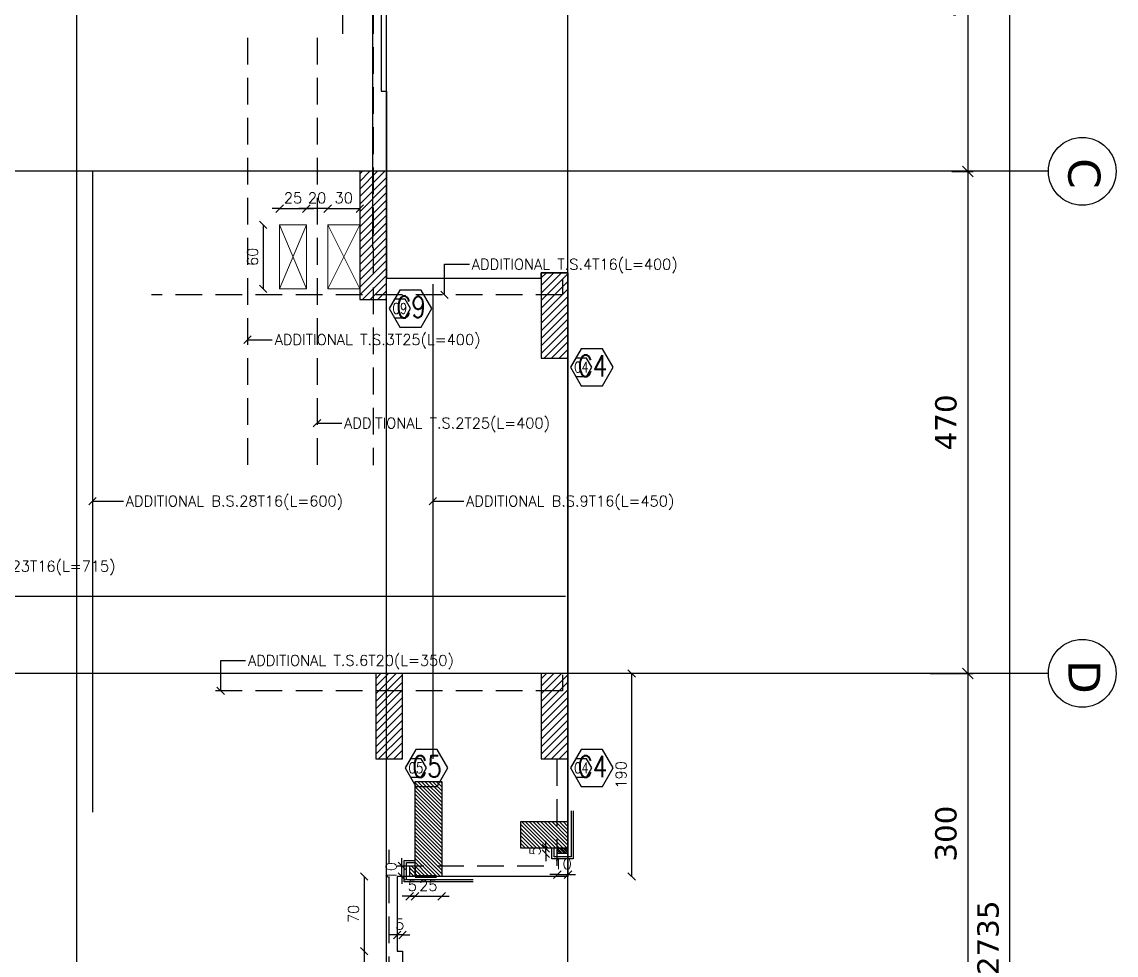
# Model space of a CAD drawing. Header units: inches. Extents: x -48 to 777, y -156 to 510.
# Drawn here: x 283.01 to 293.26, y 240.22 to 248.96 of the extents above; entities that cross this region are included whole.
import ezdxf
from ezdxf.enums import TextEntityAlignment as Align

# ---------------------------------------------------------------- set-up
doc = ezdxf.new("R2010")
doc.units = ezdxf.units.IN
doc.header["$MEASUREMENT"] = 0
doc.linetypes.add('HIDDEN', pattern=[0.375, 0.25, -0.125])
doc.layers.get('Defpoints').update_dxf_attribs({"lineweight": 5})
for name, color, linetype, lineweight in [('A-PILLARS', 1, 'Continuous', 60), ('C-STONE', 42, 'Continuous', 30), ('H-PILLARS', 61, 'Continuous', 5), ('str-shaft', 1, 'Continuous', 5)]:
    doc.layers.add(name, color=color, linetype=linetype, lineweight=lineweight)
for name, color, linetype in [('Str-Axes', 8, 'Continuous'), ('str-col-hatch', 8, 'Continuous'), ('str-COL-TAG-100', 1, 'Continuous'), ('str-COL-TAG-50', 7, 'Continuous'), ('str-columns', 3, 'Continuous'), ('str-slab-bottom-reinf.', 1, 'Continuous'), ('str-slab-top', 1, 'Continuous'), ('str-sunken-slabs', 5, 'Continuous')]:
    doc.layers.add(name, color=color, linetype=linetype)
doc.styles.add('ROMAN', font='ROMANS.SHX')
doc.styles.add('ROMAND', font='verdana.ttf')
doc.styles.add('ROMANS', font='romans__.ttf', dxfattribs={"height": 0.14})
doc.dimstyles.new('M-1.100', dxfattribs={"dimtxt": 0.2, "dimasz": 0.1, "dimexe": 0.05, "dimexo": 0.05, "dimgap": 0.1, "dimtad": 1, "dimlfac": 100, "dimrnd": 0.5, "dimzin": 9, "dimdsep": 46, "dimtxsty": 'ROMAND', "dimblk": 'OBLIQUE', "dimcen": 1, "dimdle": 0.05, "dimclrd": 256, "dimclre": 256, "dimclrt": 2, "dimadec": 0, "dimazin": 0, "dimtfac": 0.666667, "dimtmove": 2, "dimatfit": 3, "dimfxl": 0.04, "dimtolj": 1, "dimtzin": 5, "dimlwd": -1, "dimlwe": -1, "dimarcsym": 0})
doc.dimstyles.new('structure', dxfattribs={"dimtxt": 0.1, "dimasz": 0.07, "dimexe": 0.18, "dimexo": 1, "dimgap": 0.05, "dimtad": 1, "dimdec": 1, "dimlfac": 100, "dimrnd": 0.5, "dimdsep": 46, "dimtxsty": 'ROMAN', "dimblk1": 'OBLIQUE', "dimblk2": 'OBLIQUE', "dimsah": 1, "dimcen": 0.009, "dimse1": 1, "dimse2": 1, "dimclrd": 4, "dimclre": 9, "dimclrt": 1, "dimadec": 0, "dimazin": 0, "dimtfac": 0.066667, "dimtdec": 1, "dimtix": 1, "dimtmove": 2, "dimatfit": 3, "dimldrblk": 'OBLIQUE', "dimfxl": 0.18, "dimtolj": 1, "dimarcsym": 0})

# ---------------------------------------------------------------- blocks, each defined once
blk = doc.blocks.new('tags')
at = {"layer": 'str-COL-TAG-100', "color": 2}
blk.add_lwpolyline([(0.125, -0.262), (0.325, -0.262), (0.425, -0.088), (0.325, 0.085), (0.125, 0.085), (0.025, -0.088)], close=True, dxfattribs=at)
at = {"layer": 'str-COL-TAG-50', "color": 2}
blk.add_lwpolyline([(0.075, -0.175), (0.175, -0.175), (0.225, -0.088), (0.175, -0.002), (0.075, -0.002), (0.025, -0.088)], close=True, dxfattribs=at)
at = {"layer": 'str-COL-TAG-100', "color": 1, "style": 'ROMANS', "width": 0.699426}
blk.add_attdef('NUMBER', text='', height=0.2, dxfattribs=at).set_placement((0.092, -0.174), (0.368, -0.174), align=Align.FIT)
at = {"layer": 'str-COL-TAG-50', "color": 1, "style": 'ROMANS', "width": 0.697102}
blk.add_attdef('NUMBER', text='', height=0.1, dxfattribs=at).set_placement((0.056, -0.138), (0.194, -0.138), align=Align.FIT)
blk = doc.blocks.new('_Oblique')
at = {"color": 0, "linetype": 'ByBlock', "lineweight": -2}
blk.add_line((-0.5, -0.5), (0.5, 0.5), dxfattribs=at)
blk = doc.blocks.new('*D1801')
at = {"layer": 'Defpoints', "color": 0, "transparency": 16777216}
for p in [(291.674, 254.058), (292.267, 254.058), (291.001, 226.707)]:
    blk.add_point(p, dxfattribs=at)
at = {"layer": 'Str-Axes', "transparency": 16777216}
for p, q in [((292.267, 226.657), (292.267, 254.108)), ((291.724, 254.058), (292.317, 254.058)), ((291.051, 226.707), (292.317, 226.707))]:
    blk.add_line(p, q, dxfattribs=at)
at = {"layer": 'Str-Axes', "transparency": 16777216, "xscale": 0.1, "yscale": 0.1, "zscale": 0.1}
for p, rotation in [((292.267, 254.058), 90), ((292.267, 226.707), 270)]:
    blk.add_blockref('_Oblique', p, dxfattribs=dict(at, rotation=rotation))
at = {"layer": 'Str-Axes', "color": 2, "transparency": 16777216, "insert": (292.063, 240.383), "char_height": 0.2, "attachment_point": 5, "rotation": 90, "style": 'ROMAND'}
blk.add_mtext('\\A1;2735', dxfattribs=at)
blk = doc.blocks.new('*D1803')
at = {"layer": 'Defpoints', "color": 0, "transparency": 16777216}
for p in [(291.468, 242.858), (291.468, 239.857), (291.872, 239.857)]:
    blk.add_point(p, dxfattribs=at)
at = {"layer": 'Str-Axes', "transparency": 16777216}
for p, q in [((291.872, 242.908), (291.872, 239.807)), ((291.518, 242.858), (291.922, 242.858)), ((291.518, 239.857), (291.922, 239.857))]:
    blk.add_line(p, q, dxfattribs=at)
at = {"layer": 'Str-Axes', "transparency": 16777216, "xscale": 0.1, "yscale": 0.1, "zscale": 0.1}
for p, rotation in [((291.872, 242.858), 90), ((291.872, 239.857), 270)]:
    blk.add_blockref('_Oblique', p, dxfattribs=dict(at, rotation=rotation))
at = {"layer": 'Str-Axes', "color": 2, "transparency": 16777216, "insert": (291.668, 241.358), "char_height": 0.2, "attachment_point": 5, "rotation": 90, "style": 'ROMAND'}
blk.add_mtext('\\A1;300', dxfattribs=at)
blk = doc.blocks.new('*D1804')
at = {"layer": 'Defpoints', "color": 0, "transparency": 16777216}
for p in [(291.673, 247.558), (291.478, 242.858), (291.872, 242.858)]:
    blk.add_point(p, dxfattribs=at)
at = {"layer": 'Str-Axes', "transparency": 16777216}
for p, q in [((291.872, 247.608), (291.872, 242.808)), ((291.723, 247.558), (291.922, 247.558)), ((291.528, 242.858), (291.922, 242.858))]:
    blk.add_line(p, q, dxfattribs=at)
at = {"layer": 'Str-Axes', "transparency": 16777216, "xscale": 0.1, "yscale": 0.1, "zscale": 0.1}
for p, rotation in [((291.872, 247.558), 90), ((291.872, 242.858), 270)]:
    blk.add_blockref('_Oblique', p, dxfattribs=dict(at, rotation=rotation))
at = {"layer": 'Str-Axes', "color": 2, "transparency": 16777216, "insert": (291.668, 245.208), "char_height": 0.2, "attachment_point": 5, "rotation": 90, "style": 'ROMAND'}
blk.add_mtext('\\A1;470', dxfattribs=at)
blk = doc.blocks.new('*D1805')
at = {"layer": 'Defpoints', "color": 0, "transparency": 16777216}
for p in [(291.776, 250.958), (291.721, 247.558), (291.872, 247.558)]:
    blk.add_point(p, dxfattribs=at)
at = {"layer": 'Str-Axes', "transparency": 16777216}
for p, q in [((291.872, 251.008), (291.872, 247.508)), ((291.826, 250.958), (291.922, 250.958)), ((291.771, 247.558), (291.922, 247.558))]:
    blk.add_line(p, q, dxfattribs=at)
at = {"layer": 'Str-Axes', "transparency": 16777216, "xscale": 0.1, "yscale": 0.1, "zscale": 0.1}
for p, rotation in [((291.872, 250.958), 90), ((291.872, 247.558), 270)]:
    blk.add_blockref('_Oblique', p, dxfattribs=dict(at, rotation=rotation))
at = {"layer": 'Str-Axes', "color": 2, "transparency": 16777216, "insert": (291.668, 249.258), "char_height": 0.2, "attachment_point": 5, "rotation": 90, "style": 'ROMAND'}
blk.add_mtext('\\A1;340', dxfattribs=at)
blk = doc.blocks.new('*D1822')
at = {"layer": 'Defpoints', "color": 0, "transparency": 16777216}
for p in [(291.674, 254.058), (292.267, 254.058), (291.001, 226.707)]:
    blk.add_point(p, dxfattribs=at)
at = {"layer": 'Str-Axes', "transparency": 16777216}
for p, q in [((292.267, 226.657), (292.267, 254.108)), ((291.724, 254.058), (292.317, 254.058)), ((291.051, 226.707), (292.317, 226.707))]:
    blk.add_line(p, q, dxfattribs=at)
at = {"layer": 'Str-Axes', "transparency": 16777216, "xscale": 0.1, "yscale": 0.1, "zscale": 0.1}
for p, rotation in [((292.267, 254.058), 90), ((292.267, 226.707), 270)]:
    blk.add_blockref('_Oblique', p, dxfattribs=dict(at, rotation=rotation))
at = {"layer": 'Str-Axes', "color": 2, "transparency": 16777216, "insert": (292.063, 240.383), "char_height": 0.2, "attachment_point": 5, "rotation": 90, "style": 'ROMAND'}
blk.add_mtext('\\A1;2735', dxfattribs=at)
blk = doc.blocks.new('*D1818')
at = {"layer": 'Defpoints', "color": 0, "transparency": 16777216}
for p in [(291.468, 242.858), (291.468, 239.857), (291.872, 239.857)]:
    blk.add_point(p, dxfattribs=at)
at = {"layer": 'Str-Axes', "transparency": 16777216}
for p, q in [((291.872, 242.908), (291.872, 239.807)), ((291.518, 242.858), (291.922, 242.858)), ((291.518, 239.857), (291.922, 239.857))]:
    blk.add_line(p, q, dxfattribs=at)
at = {"layer": 'Str-Axes', "transparency": 16777216, "xscale": 0.1, "yscale": 0.1, "zscale": 0.1}
for p, rotation in [((291.872, 242.858), 90), ((291.872, 239.857), 270)]:
    blk.add_blockref('_Oblique', p, dxfattribs=dict(at, rotation=rotation))
at = {"layer": 'Str-Axes', "color": 2, "transparency": 16777216, "insert": (291.668, 241.358), "char_height": 0.2, "attachment_point": 5, "rotation": 90, "style": 'ROMAND'}
blk.add_mtext('\\A1;300', dxfattribs=at)
blk = doc.blocks.new('*D1819')
at = {"layer": 'Defpoints', "color": 0, "transparency": 16777216}
for p in [(291.673, 247.558), (291.478, 242.858), (291.872, 242.858)]:
    blk.add_point(p, dxfattribs=at)
at = {"layer": 'Str-Axes', "transparency": 16777216}
for p, q in [((291.872, 247.608), (291.872, 242.808)), ((291.723, 247.558), (291.922, 247.558)), ((291.528, 242.858), (291.922, 242.858))]:
    blk.add_line(p, q, dxfattribs=at)
at = {"layer": 'Str-Axes', "transparency": 16777216, "xscale": 0.1, "yscale": 0.1, "zscale": 0.1}
for p, rotation in [((291.872, 247.558), 90), ((291.872, 242.858), 270)]:
    blk.add_blockref('_Oblique', p, dxfattribs=dict(at, rotation=rotation))
at = {"layer": 'Str-Axes', "color": 2, "transparency": 16777216, "insert": (291.668, 245.208), "char_height": 0.2, "attachment_point": 5, "rotation": 90, "style": 'ROMAND'}
blk.add_mtext('\\A1;470', dxfattribs=at)
blk = doc.blocks.new('*D1823')
at = {"layer": 'Defpoints', "color": 0, "transparency": 16777216}
for p in [(291.776, 250.958), (291.721, 247.558), (291.872, 247.558)]:
    blk.add_point(p, dxfattribs=at)
at = {"layer": 'Str-Axes', "transparency": 16777216}
for p, q in [((291.872, 251.008), (291.872, 247.508)), ((291.826, 250.958), (291.922, 250.958)), ((291.771, 247.558), (291.922, 247.558))]:
    blk.add_line(p, q, dxfattribs=at)
at = {"layer": 'Str-Axes', "transparency": 16777216, "xscale": 0.1, "yscale": 0.1, "zscale": 0.1}
for p, rotation in [((291.872, 250.958), 90), ((291.872, 247.558), 270)]:
    blk.add_blockref('_Oblique', p, dxfattribs=dict(at, rotation=rotation))
at = {"layer": 'Str-Axes', "color": 2, "transparency": 16777216, "insert": (291.668, 249.258), "char_height": 0.2, "attachment_point": 5, "rotation": 90, "style": 'ROMAND'}
blk.add_mtext('\\A1;340', dxfattribs=at)
blk = doc.blocks.new('*D2072')
at = {"layer": 'Defpoints', "color": 0, "transparency": 16777216}
for p in [(287.919, 241.221), (288.027, 241.221), (288.027, 241.171)]:
    blk.add_point(p, dxfattribs=at)
at = {"layer": 'str-sunken-slabs', "color": 4, "lineweight": -2, "transparency": 16777216}
for p, q in [((287.919, 241.221), (287.919, 241.291)), ((287.919, 241.171), (287.919, 241.221)), ((287.919, 241.171), (287.919, 241.101))]:
    blk.add_line(p, q, dxfattribs=at)
at = {"layer": 'str-sunken-slabs', "color": 4, "lineweight": -2, "transparency": 16777216, "xscale": 0.07, "yscale": 0.07, "zscale": 0.07}
for p, rotation in [((287.919, 241.221), 270), ((287.919, 241.171), 90)]:
    blk.add_blockref('_Oblique', p, dxfattribs=dict(at, rotation=rotation))
at = {"layer": 'str-sunken-slabs', "color": 1, "transparency": 16777216, "insert": (287.819, 241.196), "char_height": 0.1, "attachment_point": 5, "rotation": 90, "style": 'ROMAN'}
blk.add_mtext('\\A1;5', dxfattribs=at)
blk = doc.blocks.new('*D2073')
at = {"layer": 'Defpoints', "color": 0, "transparency": 16777216}
for p in [(288.027, 241.171), (288.127, 241.171), (288.127, 240.974)]:
    blk.add_point(p, dxfattribs=at)
at = {"layer": 'str-sunken-slabs', "color": 4, "lineweight": -2, "transparency": 16777216}
for p, q in [((288.027, 240.974), (287.957, 240.974)), ((288.027, 240.974), (288.127, 240.974)), ((288.127, 240.974), (288.197, 240.974))]:
    blk.add_line(p, q, dxfattribs=at)
at = {"layer": 'str-sunken-slabs', "color": 4, "lineweight": -2, "transparency": 16777216, "xscale": 0.07, "yscale": 0.07, "zscale": 0.07}
blk.add_blockref('_Oblique', (288.027, 240.974), dxfattribs=at)
at = {"layer": 'str-sunken-slabs', "color": 4, "lineweight": -2, "transparency": 16777216, "xscale": 0.07, "yscale": 0.07, "zscale": 0.07, "rotation": 180}
blk.add_blockref('_Oblique', (288.127, 240.974), dxfattribs=at)
at = {"layer": 'str-sunken-slabs', "color": 1, "transparency": 16777216, "insert": (288.077, 241.074), "char_height": 0.1, "attachment_point": 5, "style": 'ROMAN'}
blk.add_mtext('\\A1;10', dxfattribs=at)
blk = doc.blocks.new('*D2074')
at = {"layer": 'Defpoints', "color": 0, "transparency": 16777216}
for p in [(286.644, 240.957), (286.694, 240.957), (286.694, 240.771)]:
    blk.add_point(p, dxfattribs=at)
at = {"layer": 'str-sunken-slabs', "color": 4, "lineweight": -2, "transparency": 16777216}
for p, q in [((286.644, 240.771), (286.574, 240.771)), ((286.644, 240.771), (286.694, 240.771)), ((286.694, 240.771), (286.764, 240.771))]:
    blk.add_line(p, q, dxfattribs=at)
at = {"layer": 'str-sunken-slabs', "color": 4, "lineweight": -2, "transparency": 16777216, "xscale": 0.07, "yscale": 0.07, "zscale": 0.07}
blk.add_blockref('_Oblique', (286.644, 240.771), dxfattribs=at)
at = {"layer": 'str-sunken-slabs', "color": 4, "lineweight": -2, "transparency": 16777216, "xscale": 0.07, "yscale": 0.07, "zscale": 0.07, "rotation": 180}
blk.add_blockref('_Oblique', (286.694, 240.771), dxfattribs=at)
at = {"layer": 'str-sunken-slabs', "color": 1, "transparency": 16777216, "insert": (286.669, 240.871), "char_height": 0.1, "attachment_point": 5, "style": 'ROMAN'}
blk.add_mtext('\\A1;5', dxfattribs=at)
blk = doc.blocks.new('*D2075')
at = {"layer": 'Defpoints', "color": 0, "transparency": 16777216}
for p in [(286.694, 240.957), (286.944, 240.957), (286.944, 240.771)]:
    blk.add_point(p, dxfattribs=at)
at = {"layer": 'str-sunken-slabs', "color": 4, "lineweight": -2, "transparency": 16777216}
for p, q in [((286.694, 240.771), (286.624, 240.771)), ((286.694, 240.771), (286.944, 240.771)), ((286.944, 240.771), (287.014, 240.771))]:
    blk.add_line(p, q, dxfattribs=at)
at = {"layer": 'str-sunken-slabs', "color": 4, "lineweight": -2, "transparency": 16777216, "xscale": 0.07, "yscale": 0.07, "zscale": 0.07}
blk.add_blockref('_Oblique', (286.694, 240.771), dxfattribs=at)
at = {"layer": 'str-sunken-slabs', "color": 4, "lineweight": -2, "transparency": 16777216, "xscale": 0.07, "yscale": 0.07, "zscale": 0.07, "rotation": 180}
blk.add_blockref('_Oblique', (286.944, 240.771), dxfattribs=at)
at = {"layer": 'str-sunken-slabs', "color": 1, "transparency": 16777216, "insert": (286.819, 240.871), "char_height": 0.1, "attachment_point": 5, "style": 'ROMAN'}
blk.add_mtext('\\A1;25', dxfattribs=at)
blk = doc.blocks.new('*D2076')
at = {"layer": 'Defpoints', "color": 0, "transparency": 16777216}
for p in [(286.571, 241.057), (286.644, 241.057), (286.644, 240.957)]:
    blk.add_point(p, dxfattribs=at)
at = {"layer": 'str-sunken-slabs', "color": 4, "lineweight": -2, "transparency": 16777216}
for p, q in [((286.571, 241.057), (286.571, 241.127)), ((286.571, 240.957), (286.571, 241.057)), ((286.571, 240.957), (286.571, 240.887))]:
    blk.add_line(p, q, dxfattribs=at)
at = {"layer": 'str-sunken-slabs', "color": 4, "lineweight": -2, "transparency": 16777216, "xscale": 0.07, "yscale": 0.07, "zscale": 0.07}
for p, rotation in [((286.571, 241.057), 270), ((286.571, 240.957), 90)]:
    blk.add_blockref('_Oblique', p, dxfattribs=dict(at, rotation=rotation))
at = {"layer": 'str-sunken-slabs', "color": 1, "transparency": 16777216, "insert": (286.471, 241.007), "char_height": 0.1, "attachment_point": 5, "rotation": 90, "style": 'ROMAN'}
blk.add_mtext('\\A1;10', dxfattribs=at)
blk = doc.blocks.new('*D2120')
at = {"layer": 'Defpoints', "color": 0, "transparency": 16777216}
for p in [(285.677, 247.209), (285.427, 247.058), (285.677, 247.058)]:
    blk.add_point(p, dxfattribs=at)
at = {"layer": 'str-shaft', "color": 4, "lineweight": -2, "transparency": 16777216}
for p, q in [((285.427, 247.209), (285.357, 247.209)), ((285.427, 247.209), (285.677, 247.209)), ((285.677, 247.209), (285.747, 247.209))]:
    blk.add_line(p, q, dxfattribs=at)
at = {"layer": 'str-shaft', "color": 4, "lineweight": -2, "transparency": 16777216, "xscale": 0.07, "yscale": 0.07, "zscale": 0.07}
blk.add_blockref('_Oblique', (285.427, 247.209), dxfattribs=at)
at = {"layer": 'str-shaft', "color": 4, "lineweight": -2, "transparency": 16777216, "xscale": 0.07, "yscale": 0.07, "zscale": 0.07, "rotation": 180}
blk.add_blockref('_Oblique', (285.677, 247.209), dxfattribs=at)
at = {"layer": 'str-shaft', "color": 1, "transparency": 16777216, "insert": (285.552, 247.309), "char_height": 0.1, "attachment_point": 5, "style": 'ROMAN'}
blk.add_mtext('\\A1;25', dxfattribs=at)
blk = doc.blocks.new('*D2121')
at = {"layer": 'Defpoints', "color": 0, "transparency": 16777216}
for p in [(285.677, 247.209), (285.677, 247.058), (285.877, 247.058)]:
    blk.add_point(p, dxfattribs=at)
at = {"layer": 'str-shaft', "color": 4, "lineweight": -2, "transparency": 16777216}
for p, q in [((285.677, 247.209), (285.607, 247.209)), ((285.877, 247.209), (285.677, 247.209)), ((285.877, 247.209), (285.947, 247.209))]:
    blk.add_line(p, q, dxfattribs=at)
at = {"layer": 'str-shaft', "color": 4, "lineweight": -2, "transparency": 16777216, "xscale": 0.07, "yscale": 0.07, "zscale": 0.07}
for p, rotation in [((285.677, 247.209), 359.9999999999918), ((285.877, 247.209), 179.9999999999919)]:
    blk.add_blockref('_Oblique', p, dxfattribs=dict(at, rotation=rotation))
at = {"layer": 'str-shaft', "color": 1, "transparency": 16777216, "insert": (285.777, 247.309), "char_height": 0.1, "attachment_point": 5, "style": 'ROMAN'}
blk.add_mtext('\\A1;20', dxfattribs=at)
blk = doc.blocks.new('*D2122')
at = {"layer": 'Defpoints', "color": 0, "transparency": 16777216}
for p in [(286.177, 247.209), (285.877, 247.058), (286.177, 247.058)]:
    blk.add_point(p, dxfattribs=at)
at = {"layer": 'str-shaft', "color": 4, "lineweight": -2, "transparency": 16777216}
blk.add_line((285.877, 247.209), (286.177, 247.209), dxfattribs=at)
at = {"layer": 'str-shaft', "color": 4, "lineweight": -2, "transparency": 16777216, "xscale": 0.07, "yscale": 0.07, "zscale": 0.07, "rotation": 180}
blk.add_blockref('_Oblique', (285.877, 247.209), dxfattribs=at)
at = {"layer": 'str-shaft', "color": 4, "lineweight": -2, "transparency": 16777216, "xscale": 0.07, "yscale": 0.07, "zscale": 0.07}
blk.add_blockref('_Oblique', (286.177, 247.209), dxfattribs=at)
at = {"layer": 'str-shaft', "color": 1, "transparency": 16777216, "insert": (286.027, 247.309), "char_height": 0.1, "attachment_point": 5, "style": 'ROMAN'}
blk.add_mtext('\\A1;30', dxfattribs=at)
blk = doc.blocks.new('*D2123')
at = {"layer": 'Defpoints', "color": 0, "transparency": 16777216}
for p in [(285.427, 247.058), (285.273, 246.458), (285.427, 246.458)]:
    blk.add_point(p, dxfattribs=at)
at = {"layer": 'str-shaft', "color": 4, "lineweight": -2, "transparency": 16777216}
blk.add_line((285.273, 247.058), (285.273, 246.458), dxfattribs=at)
at = {"layer": 'str-shaft', "color": 4, "lineweight": -2, "transparency": 16777216, "xscale": 0.07, "yscale": 0.07, "zscale": 0.07}
for p, rotation in [((285.273, 247.058), 90), ((285.273, 246.458), 270)]:
    blk.add_blockref('_Oblique', p, dxfattribs=dict(at, rotation=rotation))
at = {"layer": 'str-shaft', "color": 1, "transparency": 16777216, "insert": (285.173, 246.758), "char_height": 0.1, "attachment_point": 5, "rotation": 90, "style": 'ROMAN'}
blk.add_mtext('\\A1;60', dxfattribs=at)
blk = doc.blocks.new('*D2126')
at = {"layer": 'Defpoints', "color": 0, "transparency": 16777216}
for p in [(286.527, 240.957), (286.218, 240.257), (286.527, 240.257)]:
    blk.add_point(p, dxfattribs=at)
at = {"layer": 'str-sunken-slabs', "color": 4, "lineweight": -2, "transparency": 16777216}
blk.add_line((286.218, 240.957), (286.218, 240.257), dxfattribs=at)
at = {"layer": 'str-sunken-slabs', "color": 4, "lineweight": -2, "transparency": 16777216, "xscale": 0.07, "yscale": 0.07, "zscale": 0.07}
for p, rotation in [((286.218, 240.957), 90), ((286.218, 240.257), 270)]:
    blk.add_blockref('_Oblique', p, dxfattribs=dict(at, rotation=rotation))
at = {"layer": 'str-sunken-slabs', "color": 1, "transparency": 16777216, "insert": (286.118, 240.607), "char_height": 0.1, "attachment_point": 5, "rotation": 90, "style": 'ROMAN'}
blk.add_mtext('\\A1;70', dxfattribs=at)
blk = doc.blocks.new('*D2127')
at = {"layer": 'Defpoints', "color": 0, "transparency": 16777216}
for p in [(286.527, 240.257), (286.218, 239.857), (286.527, 239.857)]:
    blk.add_point(p, dxfattribs=at)
at = {"layer": 'str-sunken-slabs', "color": 4, "lineweight": -2, "transparency": 16777216}
blk.add_line((286.218, 240.257), (286.218, 239.857), dxfattribs=at)
at = {"layer": 'str-sunken-slabs', "color": 4, "lineweight": -2, "transparency": 16777216, "xscale": 0.07, "yscale": 0.07, "zscale": 0.07}
for p, rotation in [((286.218, 240.257), 90), ((286.218, 239.857), 270)]:
    blk.add_blockref('_Oblique', p, dxfattribs=dict(at, rotation=rotation))
at = {"layer": 'str-sunken-slabs', "color": 1, "transparency": 16777216, "insert": (286.118, 240.057), "char_height": 0.1, "attachment_point": 5, "rotation": 90, "style": 'ROMAN'}
blk.add_mtext('\\A1;40', dxfattribs=at)
blk = doc.blocks.new('*D2128')
at = {"layer": 'Defpoints', "color": 0, "transparency": 16777216}
for p in [(286.527, 240.409), (286.527, 240.257), (286.577, 240.257)]:
    blk.add_point(p, dxfattribs=at)
at = {"layer": 'str-sunken-slabs', "color": 4, "lineweight": -2, "transparency": 16777216}
for p, q in [((286.527, 240.409), (286.457, 240.409)), ((286.577, 240.409), (286.527, 240.409)), ((286.577, 240.409), (286.647, 240.409))]:
    blk.add_line(p, q, dxfattribs=at)
at = {"layer": 'str-sunken-slabs', "color": 4, "lineweight": -2, "transparency": 16777216, "xscale": 0.07, "yscale": 0.07, "zscale": 0.07}
blk.add_blockref('_Oblique', (286.527, 240.409), dxfattribs=at)
at = {"layer": 'str-sunken-slabs', "color": 4, "lineweight": -2, "transparency": 16777216, "xscale": 0.07, "yscale": 0.07, "zscale": 0.07, "rotation": 180}
blk.add_blockref('_Oblique', (286.577, 240.409), dxfattribs=at)
at = {"layer": 'str-sunken-slabs', "color": 1, "transparency": 16777216, "insert": (286.552, 240.509), "char_height": 0.1, "attachment_point": 5, "style": 'ROMAN'}
blk.add_mtext('\\A1;5', dxfattribs=at)
blk = doc.blocks.new('*D2130')
at = {"layer": 'Defpoints', "color": 0, "transparency": 16777216}
for p in [(287.327, 242.858), (288.724, 242.858), (287.327, 240.957)]:
    blk.add_point(p, dxfattribs=at)
at = {"layer": 'str-sunken-slabs', "color": 4, "lineweight": -2, "transparency": 16777216}
blk.add_line((288.724, 240.957), (288.724, 242.858), dxfattribs=at)
at = {"layer": 'str-sunken-slabs', "color": 4, "lineweight": -2, "transparency": 16777216, "xscale": 0.07, "yscale": 0.07, "zscale": 0.07}
for p, rotation in [((288.724, 242.858), 90), ((288.724, 240.957), 270)]:
    blk.add_blockref('_Oblique', p, dxfattribs=dict(at, rotation=rotation))
at = {"layer": 'str-sunken-slabs', "color": 1, "transparency": 16777216, "insert": (288.624, 241.908), "char_height": 0.1, "attachment_point": 5, "rotation": 90, "style": 'ROMAN'}
blk.add_mtext('\\A1;190', dxfattribs=at)

msp = doc.modelspace()

# ---------------------------------------------------------------- hatches: boundary and pattern name
at = {"layer": 'H-PILLARS'}
h = msp.add_hatch(dxfattribs=at)
h.set_pattern_fill('ANSI31', color=256, scale=0.2, angle=270)
h.paths.add_polyline_path([(288.12678, 241.22143), (288.12678, 241.17139), (288.02678, 241.17139), (288.02678, 241.22143)])
at = {"layer": 'str-col-hatch'}
h = msp.add_hatch(dxfattribs=at)
h.set_pattern_fill('ANSI31', color=256, scale=0.4)
h.set_pattern_definition([(45, (-409.953017, 195.6492), (-0.035355339, 0.035355339), [])])
h.paths.add_polyline_path([(286.17678, 247.55845), (286.17678, 246.35845), (286.42678, 246.35845), (286.42678, 247.55845)])
h = msp.add_hatch(dxfattribs=at)
h.set_pattern_fill('ANSI31', color=256, scale=0.4)
h.set_pattern_definition([(45, (-408.25302, 195.099365), (-0.035355339, 0.035355339), [])])
h.paths.add_polyline_path([(287.87678, 246.60861), (287.87678, 245.80861), (288.12678, 245.80861), (288.12678, 246.60861)])
h = msp.add_hatch(dxfattribs=at)
h.set_pattern_fill('ANSI31', color=256, scale=0.4)
h.set_pattern_definition([(45, (-409.80302, 191.347635), (-0.035355339, 0.035355339), [])])
h.paths.add_polyline_path([(286.32678, 242.85688), (286.32678, 242.05688), (286.57678, 242.05688), (286.57678, 242.85688)])
h = msp.add_hatch(dxfattribs=at)
h.set_pattern_fill('ANSI31', color=256, scale=0.4)
h.set_pattern_definition([(45, (-408.25302, 191.347635), (-0.035355339, 0.035355339), [])])
h.paths.add_polyline_path([(287.87678, 242.85688), (287.87678, 242.05688), (288.12678, 242.05688), (288.12678, 242.85688)])
at = {"layer": 'str-sunken-slabs'}
h = msp.add_hatch(dxfattribs=at)
h.set_pattern_fill('ANSI31', color=8, scale=0.2, angle=270)
h.paths.add_polyline_path([(286.69448, 241.84553), (286.94448, 241.84553), (286.94448, 240.95682), (286.69448, 240.95682)], flags=17)
h = msp.add_hatch(dxfattribs=at)
h.set_pattern_fill('ANSI31', color=8, scale=0.2, angle=270)
h.paths.add_polyline_path([(287.68596, 241.22143), (287.68596, 241.47143), (288.12678, 241.47143), (288.12678, 241.22143)])
h = msp.add_hatch(dxfattribs=at)
h.set_pattern_fill('ANSI31', color=8, scale=0.2, angle=270)
h.set_pattern_definition([(315, (-55, -0.068992), (0.0176776695, 0.0176776695), [])])
h.paths.add_polyline_path([(288.12678, 241.22143), (288.12678, 241.17139), (288.02678, 241.17139), (288.02678, 241.22143)], flags=17)
h = msp.add_hatch(dxfattribs=at)
h.set_pattern_fill('ANSI31', color=8, scale=0.2, angle=270)
h.paths.add_polyline_path([(286.69448, 240.95682), (286.64444, 240.95682), (286.64444, 241.05682), (286.69448, 241.05682)], flags=17)

# ---------------------------------------------------------------- linework, layer by layer
at = {"layer": 'A-PILLARS'}
msp.add_line((286.89448, 240.95682), (286.69448, 240.95682), dxfattribs=at)
at = {"layer": 'C-STONE'}
for points in [[(288.17678, 241.57143), (288.17678, 241.12139), (287.97678, 241.12139), (287.97678, 241.22143)], [(288.15678, 241.57143), (288.15678, 241.14139), (287.99678, 241.14139), (287.99678, 241.22143)], [(287.23882, 240.90682), (286.59444, 240.90682), (286.59444, 241.10682), (286.69448, 241.10682)], [(287.23882, 240.92682), (286.61444, 240.92682), (286.61444, 241.08682), (286.69448, 241.08682)]]:
    msp.add_lwpolyline(points, dxfattribs=at)
at = {"layer": 'Str-Axes', "ltscale": 0.1}
for p, q in [((283.52678, 221.25688), (283.52678, 260.35831)), ((286.42678, 221.25688), (286.42678, 260.35831)), ((288.12678, 221.25688), (288.12678, 260.35831)), ((292.62657, 247.55845), (264.32678, 247.55845)), ((292.62657, 242.85845), (264.32678, 242.85845))]:
    msp.add_line(p, q, dxfattribs=at)
at = {"layer": 'Str-Axes', "linetype": 'Continuous'}
for centre in [(292.94381, 247.55845), (292.94381, 242.85845)]:
    msp.add_circle(centre, 0.31723, dxfattribs=at)
at = {"layer": 'str-columns'}
for points in [[(286.17678, 246.35845), (286.42678, 246.35845), (286.42678, 247.55845), (286.17678, 247.55845)], [(287.87678, 245.80861), (288.12678, 245.80861), (288.12678, 246.60861), (287.87678, 246.60861)], [(286.32678, 242.05688), (286.57678, 242.05688), (286.57678, 242.85688), (286.32678, 242.85688)], [(287.87678, 242.05688), (288.12678, 242.05688), (288.12678, 242.85688), (287.87678, 242.85688)]]:
    msp.add_lwpolyline(points, close=True, dxfattribs=at)
at = {"layer": 'str-shaft'}
for p, q in [((285.67678, 247.05844), (285.42678, 246.45845)), ((285.67678, 246.45845), (285.42678, 247.05844)), ((285.87678, 246.45845), (286.17678, 247.05844)), ((286.17678, 246.45845), (285.87678, 247.05844))]:
    msp.add_line(p, q, dxfattribs=at)
for points in [[(285.42678, 246.45845), (285.67678, 246.45845), (285.67678, 247.05844), (285.42678, 247.05844)], [(285.87678, 246.45845), (286.17678, 246.45845), (286.17678, 247.05844), (285.87678, 247.05844)]]:
    msp.add_lwpolyline(points, close=True, dxfattribs=at)
at = {"layer": 'str-slab-bottom-reinf.'}
for p, q in [((286.29963, 246.84115), (286.29963, 251.84183)), ((283.67409, 247.55845), (283.67409, 241.55845)), ((286.86168, 246.50193), (286.86168, 242.05845)), ((280.92138, 243.58065), (288.10268, 243.58065))]:
    msp.add_line(p, q, dxfattribs=at)
at = {"layer": 'str-slab-top', "linetype": 'HIDDEN'}
for p, q in [((285.12613, 248.80937), (285.12613, 244.80937)), ((285.77678, 248.80937), (285.77678, 244.80937)), ((286.45178, 237.70688), (286.45178, 241.20688))]:
    msp.add_line(p, q, dxfattribs=at)
for points in [[(285.86639, 254.72056), (286.01639, 254.72056), (286.01639, 248.80845)], [(286.1518, 254.72056), (286.3018, 254.72056), (286.3018, 244.80845)], [(288.07678, 246.55286), (288.07678, 246.40286), (284.22678, 246.40286)], [(288.07678, 242.84429), (288.07678, 242.69429), (284.72678, 242.69429)]]:
    msp.add_lwpolyline(points, dxfattribs=at)
at = {"layer": 'str-sunken-slabs'}
msp.add_lwpolyline([(283.52678, 254.75845), (283.52678, 254.75845), (288.07678, 254.75845), (288.0769, 252.20864), (286.42678, 252.20864), (286.42678, 250.75849), (286.37678, 250.75849), (286.37678, 248.30849), (286.42678, 248.30849), (286.42678, 246.55861), (287.87678, 246.55861), (287.87678, 246.60861), (288.12678, 246.60861), (288.12678, 240.95682), (286.52678, 240.95682), (286.52678, 240.25688), (286.57678, 240.25688), (286.57678, 230.75605)], dxfattribs=at)
at = {"layer": 'str-sunken-slabs', "linetype": 'HIDDEN'}
msp.add_lwpolyline([(286.52678, 241.05682), (288.02678, 241.05682), (288.02678, 242.05688)], dxfattribs=at)
at = {"layer": 'str-sunken-slabs'}
for points in [[(286.69448, 241.84553), (286.94448, 241.84553), (286.94448, 240.95682), (286.69448, 240.95682)], [(287.68596, 241.22143), (287.68596, 241.47143), (288.12678, 241.47143), (288.12678, 241.22143)], [(288.12678, 241.22143), (288.12678, 241.17139), (288.02678, 241.17139), (288.02678, 241.22143)], [(286.69448, 240.95682), (286.64444, 240.95682), (286.64444, 241.05682), (286.69448, 241.05682)]]:
    msp.add_lwpolyline(points, close=True, dxfattribs=at)

# ---------------------------------------------------------------- block references
at = {"layer": 'str-columns'}
ref = msp.add_blockref('tags', (286.42678, 246.36229), dxfattribs=at)
ref.add_attrib('NUMBER', 'C9', dxfattribs={"layer": 'str-COL-TAG-50', "color": 1, "height": 0.1, "style": 'ROMANS', "width": 0.63631}).set_placement((286.48297, 246.22479), (286.62056, 246.22479), align=Align.FIT)
ref.add_attrib('NUMBER', 'C9', dxfattribs={"layer": 'str-COL-TAG-100', "color": 1, "height": 0.2, "style": 'ROMANS', "width": 0.638431}).set_placement((286.51862, 246.18824), (286.79471, 246.18824), align=Align.FIT)
ref = msp.add_blockref('tags', (288.12678, 245.81246), dxfattribs=at)
ref.add_attrib('NUMBER', 'C4', dxfattribs={"layer": 'str-COL-TAG-50', "color": 1, "height": 0.1, "style": 'ROMANS', "width": 0.63631}).set_placement((288.18297, 245.67496), (288.32056, 245.67496), align=Align.FIT)
ref.add_attrib('NUMBER', 'C4', dxfattribs={"layer": 'str-COL-TAG-100', "color": 1, "height": 0.2, "style": 'ROMANS', "width": 0.638431}).set_placement((288.21862, 245.6384), (288.49471, 245.6384), align=Align.FIT)
ref = msp.add_blockref('tags', (286.57678, 242.06073), dxfattribs=at)
ref.add_attrib('NUMBER', 'C5', dxfattribs={"layer": 'str-COL-TAG-50', "color": 1, "height": 0.1, "style": 'ROMANS', "width": 0.63631}).set_placement((286.63297, 241.92323), (286.77056, 241.92323), align=Align.FIT)
ref.add_attrib('NUMBER', 'C5', dxfattribs={"layer": 'str-COL-TAG-100', "color": 1, "height": 0.2, "style": 'ROMANS', "width": 0.638431}).set_placement((286.66862, 241.88667), (286.94471, 241.88667), align=Align.FIT)
ref = msp.add_blockref('tags', (288.12678, 242.06073), dxfattribs=at)
ref.add_attrib('NUMBER', 'C4', dxfattribs={"layer": 'str-COL-TAG-50', "color": 1, "height": 0.1, "style": 'ROMANS', "width": 0.63631}).set_placement((288.18297, 241.92323), (288.32056, 241.92323), align=Align.FIT)
ref.add_attrib('NUMBER', 'C4', dxfattribs={"layer": 'str-COL-TAG-100', "color": 1, "height": 0.2, "style": 'ROMANS', "width": 0.638431}).set_placement((288.21862, 241.88667), (288.49471, 241.88667), align=Align.FIT)

# ---------------------------------------------------------------- texts
at = {"layer": 'Str-Axes', "char_height": 0.3, "width": 5.0170833, "attachment_point": 1, "rotation": 270, "style": 'ROMAND'}
for s, insert in [('\\pi2.3841;C', (293.11375, 250.06578)), ('\\pi2.3818;D', (293.11375, 245.36577))]:
    msp.add_mtext(s, dxfattribs=dict(at, insert=insert))
at = {"layer": 'str-slab-bottom-reinf.', "style": 'ROMAN'}
for s, p in [('ADDITIONAL B.S.28T16(L=600)', (283.98532, 244.4215)), ('ADDITIONAL B.S.9T16(L=450)', (287.17291, 244.4215)), ('ADDITIONAL B.S.23T16(L=715)', (281.85403, 243.81128))]:
    msp.add_text(s, height=0.1, dxfattribs=at).set_placement(p)
at = {"layer": 'str-slab-top', "style": 'ROMAN'}
for s, p in [('ADDITIONAL T.S.4T16(L=400)', (287.22643, 246.63865)), ('ADDITIONAL T.S.3T25(L=400)', (285.37951, 245.93268)), ('ADDITIONAL T.S.2T25(L=400)', (286.03017, 245.15134)), ('ADDITIONAL T.S.6T20(L=350)', (285.12967, 242.93009))]:
    msp.add_text(s, height=0.1, dxfattribs=at).set_placement(p)

# ---------------------------------------------------------------- dimensions: what is measured, and where the dimension line sits
at = {"layer": 'Str-Axes'}
for base, p1, p2, picture, middle in [((292.26705, 254.05831), (291.00131, 226.70688), (291.67401, 254.05831), '*D1801', (292.06288, 240.3826)), ((292.26705, 254.05831), (291.00131, 226.70688), (291.67401, 254.05831), '*D1822', (292.06288, 240.3826)), ((291.87245, 247.55845), (291.7762, 250.95845), (291.72142, 247.55845), '*D1805', (291.66829, 249.25845)), ((291.87245, 247.55845), (291.7762, 250.95845), (291.72142, 247.55845), '*D1823', (291.66829, 249.25845)), ((291.87245, 242.85845), (291.67344, 247.55845), (291.47806, 242.85845), '*D1804', (291.66835, 245.20845)), ((291.87245, 242.85845), (291.67344, 247.55845), (291.47806, 242.85845), '*D1819', (291.66835, 245.20845)), ((291.87245, 239.85688), (291.4677, 242.85845), (291.4677, 239.85688), '*D1803', (291.66829, 241.35767)), ((291.87245, 239.85688), (291.4677, 242.85845), (291.4677, 239.85688), '*D1818', (291.66829, 241.35767))]:
    dim = msp.add_linear_dim(base=base, p1=p1, p2=p2, angle=90, dimstyle='M-1.100', dxfattribs=at)
    dim.commit()
    dim.dimension.update_dxf_attribs({"geometry": picture, "text_midpoint": middle})
at = {"layer": 'str-shaft'}
for p1, p2, distance, picture, middle in [((285.42678, 247.05844), (285.67678, 247.05844), 0.15092, '*D2120', (285.55178, 247.30937)), ((285.87678, 247.05844), (285.67679, 247.05844), -0.15093, '*D2121', (285.77678, 247.30937)), ((285.87678, 247.05844), (286.17678, 247.05844), 0.15093, '*D2122', (286.02678, 247.30937)), ((285.42678, 247.05844), (285.42678, 246.45845), -0.15386, '*D2123', (285.17292, 246.75845))]:
    dim = msp.add_aligned_dim(p1=p1, p2=p2, distance=distance, dimstyle='structure', override={"dimfxl": 0.04}, dxfattribs=at)
    dim.commit()
    dim.dimension.update_dxf_attribs({"geometry": picture, "text_midpoint": middle})
at = {"layer": 'str-sunken-slabs'}
for p1, p2, distance, picture, middle in [((287.32678, 240.95682), (287.32678, 242.85845), -1.39706, '*D2130', (288.62384, 241.90763)), ((288.02678, 241.17139), (288.02678, 241.22143), 0.10783, '*D2072', (287.81895, 241.19641)), ((288.02678, 241.17139), (288.12678, 241.17139), -0.19714, '*D2073', (288.07678, 241.07425)), ((286.64444, 240.95682), (286.64444, 241.05682), 0.07345, '*D2076', (286.47099, 241.00682)), ((286.52678, 240.95682), (286.52678, 240.25688), -0.30896, '*D2126', (286.11781, 240.60685)), ((286.64444, 240.95682), (286.69448, 240.95682), -0.18583, '*D2074', (286.66946, 240.87099)), ((286.69448, 240.95682), (286.94448, 240.95682), -0.18583, '*D2075', (286.81948, 240.87099)), ((286.57678, 240.25688), (286.52678, 240.25688), -0.15169, '*D2128', (286.55178, 240.50857)), ((286.52678, 240.25688), (286.52678, 239.85688), -0.30896, '*D2127', (286.11781, 240.05688))]:
    dim = msp.add_aligned_dim(p1=p1, p2=p2, distance=distance, dimstyle='structure', override={"dimfxl": 0.04}, dxfattribs=at)
    dim.commit()
    dim.dimension.update_dxf_attribs({"geometry": picture, "text_midpoint": middle})

# ---------------------------------------------------------------- leaders
at = {"layer": 'str-slab-bottom-reinf.'}
for points in [[(283.67409, 244.47063), (283.96286, 244.47063)], [(286.86168, 244.47063), (287.15045, 244.47063)]]:
    msp.add_leader(points, dimstyle='structure', override={"dimgap": 0.05, "dimtad": 0}, dxfattribs=at)
at = {"layer": 'str-slab-top'}
for points, override in [([(286.97104, 246.40286), (286.97104, 246.68778), (287.20397, 246.68778)], {"dimgap": 0.05, "dimtad": 0, "dimfxl": 0.04, "dimfxlon": 1}), ([(285.12613, 245.98181), (285.35705, 245.98181)], {"dimgap": 0.05, "dimtad": 0}), ([(285.77678, 245.20046), (286.00771, 245.20046)], {"dimgap": 0.05, "dimtad": 0}), ([(284.87429, 242.69429), (284.87429, 242.97921), (285.10722, 242.97921)], {"dimgap": 0.05, "dimtad": 0, "dimfxl": 0.04, "dimfxlon": 1})]:
    msp.add_leader(points, dimstyle='structure', override=override, dxfattribs=at)

doc.saveas('drawing.dxf')
